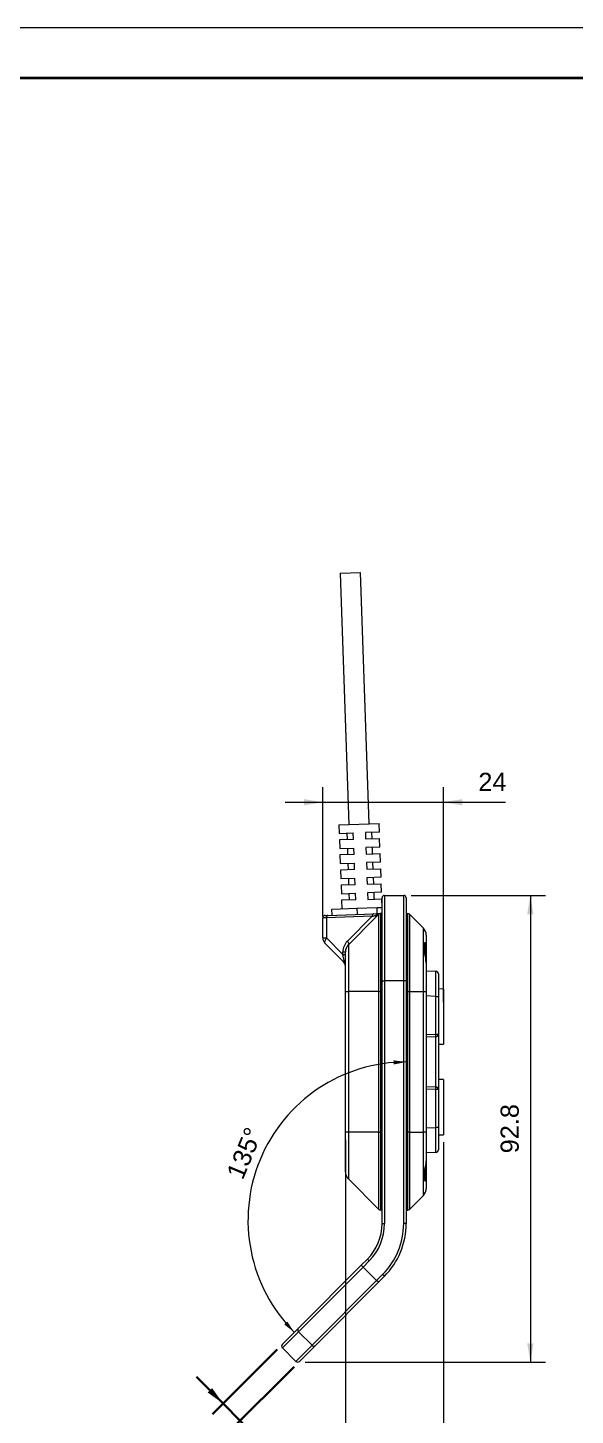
# Model space of a CAD drawing. Header units: millimetres. Extents: x -297 to 1729, y -210 to 434.
# Drawn here: x -87.2 to 21.7, y -65.8 to 210 of the extents above; entities that cross this region are included whole.
import ezdxf

# ---------------------------------------------------------------- set-up
doc = ezdxf.new("R2010")
doc.units = ezdxf.units.MM
doc.layers.get('0').update_dxf_attribs({"color": 255, "lineweight": 20})
for name, color, linetype, lineweight in [('1轮廓实线层', 7, 'Continuous', 30), ('粗实线层', 7, 'Continuous', 35), ('细实线层', 7, 'Continuous', 18)]:
    doc.layers.add(name, color=color, linetype=linetype, lineweight=lineweight)
doc.styles.add('标准', font='')
doc.styles.get('标准').set_extended_font_data('arial')
doc.dimstyles.new('标准$0', dxfattribs={"dimscale": 1.5, "dimtxt": 2.4, "dimasz": 2.5, "dimexe": 2, "dimexo": 1, "dimgap": 1.5, "dimtad": 1, "dimdec": 1, "dimdsep": 46, "dimtxsty": '标准', "dimcen": 2.5, "dimdle": 5, "dimclre": 256, "dimclrt": 7, "dimadec": 0, "dimazin": 0, "dimtfac": 0.714286, "dimtdec": 1, "dimtmove": 0, "dimatfit": 3, "dimfxl": 0, "dimtolj": 1, "dimarcsym": 0})
doc.dimstyles.new('标准$2', dxfattribs={"dimtxt": 3.6, "dimasz": 2.5, "dimexe": 2, "dimexo": 1, "dimgap": 1.5, "dimtad": 1, "dimdec": 1, "dimdsep": 46, "dimtxsty": '标准', "dimcen": 2.5, "dimdle": 5, "dimclrd": 4, "dimclre": 4, "dimclrt": 3, "dimadec": 0, "dimazin": 0, "dimtfac": 0.714286, "dimtdec": 1, "dimtmove": 0, "dimatfit": 3, "dimfxl": 0, "dimtolj": 1, "dimarcsym": 0})

# ---------------------------------------------------------------- blocks, each defined once
blk = doc.blocks.new('*X4')
at = {"linetype": 'Continuous', "lineweight": 20}
for points in [[(-24, -75.47), (-20.25, -74.84), (-20.25, -76.09)], [(-4.5, -75.47), (-8.25, -74.84), (-8.25, -76.09)]]:
    blk.add_hatch(color=0, dxfattribs=at).paths.add_polyline_path(points, flags=0)
for p, q in [((-24, -11.07), (-24, -78.47)), ((-4.5, -11.55), (-4.5, -78.47))]:
    blk.add_line(p, q, dxfattribs=at)
at = {"color": 0, "linetype": 'Continuous', "lineweight": 20}
blk.add_line((-24, -75.47), (-4.5, -75.47), dxfattribs=at)
at = {"color": 7, "linetype": 'Continuous', "lineweight": 20, "insert": (-14.19, -71.38), "char_height": 3.6, "width": 18.0768, "attachment_point": 5, "style": '标准'}
blk.add_mtext('19.5', dxfattribs=at)
blk = doc.blocks.new('*X5')
at = {"layer": '1轮廓实线层', "linetype": 'Continuous', "lineweight": 30}
for points in [[(-48.32, -63.5), (-50.53, -60.41), (-51.42, -61.29)], [(-44.93, -66.9), (-41.84, -69.11), (-42.72, -69.99)]]:
    blk.add_hatch(color=0, dxfattribs=at).paths.add_polyline_path(points, flags=0)
for p, q in [((-37.6, -52.78), (-50.45, -65.62)), ((-34.21, -56.18), (-47.05, -69.02))]:
    blk.add_line(p, q, dxfattribs=at)
at = {"layer": '1轮廓实线层', "color": 0, "linetype": 'Continuous', "lineweight": 30}
blk.add_line((-53.63, -58.2), (-36.35, -75.48), dxfattribs=at)
at = {"layer": '1轮廓实线层', "color": 7, "linetype": 'Continuous', "lineweight": 30, "insert": (-34.32, -71.77), "char_height": 3.6, "width": 7.2, "attachment_point": 5, "rotation": 315, "style": '标准'}
blk.add_mtext('5', dxfattribs=at)
blk = doc.blocks.new('*X11')
at = {"linetype": 'Continuous'}
for points in [[(-11.9, 4.41), (-14.38, 3.9), (-14.43, 4.73)], [(-34.16, -49.34), (-35.55, -47.22), (-36.17, -47.77)]]:
    blk.add_hatch(color=0, dxfattribs=at).paths.add_polyline_path(points, flags=0)
at = {"color": 0, "linetype": 'Continuous'}
blk.add_line((-34.07, -49.25), (-35.57, -50.75), dxfattribs=at)
for start, end in [(90, 157.5), (157.5, 225)]:
    blk.add_arc((-11.9, -27.07), 31.48, start, end, dxfattribs=at)
at = {"color": 0, "insert": (-44.09, -13.74), "char_height": 3.6, "width": 19.0372, "attachment_point": 5, "rotation": 67.5, "style": '标准'}
blk.add_mtext('135%%D', dxfattribs=at)
blk = doc.blocks.new('*X13')
at = {"linetype": 'Continuous'}
for points in [[(12.81, 37.53), (13.43, 33.78), (12.18, 33.78)], [(12.81, -55.26), (13.43, -51.51), (12.18, -51.51)]]:
    blk.add_hatch(color=0, dxfattribs=at).paths.add_polyline_path(points, flags=0)
for p, q in [((-10.9, 37.53), (15.81, 37.53)), ((-32, -55.26), (15.81, -55.26))]:
    blk.add_line(p, q, dxfattribs=at)
at = {"color": 0, "linetype": 'Continuous'}
blk.add_line((12.81, 37.53), (12.81, -55.26), dxfattribs=at)
at = {"color": 7, "insert": (8.72, -8.86), "char_height": 3.6, "width": 18.7079, "attachment_point": 5, "rotation": 90, "style": '标准'}
blk.add_mtext('92.8', dxfattribs=at)
blk = doc.blocks.new('*X14')
at = {"linetype": 'Continuous'}
for points in [[(-28.5, 56.04), (-32.25, 56.66), (-32.25, 55.41)], [(-4.5, 56.04), (-0.75, 56.66), (-0.75, 55.41)]]:
    blk.add_hatch(color=0, dxfattribs=at).paths.add_polyline_path(points, flags=0)
for p, q in [((-28.5, 33.37), (-28.5, 59.04)), ((-4.5, 16.29), (-4.5, 59.04))]:
    blk.add_line(p, q, dxfattribs=at)
at = {"color": 0, "linetype": 'Continuous'}
blk.add_line((-36, 56.04), (7.86, 56.04), dxfattribs=at)
at = {"color": 7, "insert": (5.26, 60.09), "char_height": 3.6, "width": 10.4049, "attachment_point": 5, "style": '标准'}
blk.add_mtext('24', dxfattribs=at)
blk = doc.blocks.new('$CAXA_FRAME_13B17AC1$')
at = {"layer": '粗实线层'}
blk.add_line((287, 200), (-287, 200), dxfattribs=at)
at = {"layer": '细实线层'}
blk.add_line((297, 210), (-297, 210), dxfattribs=at)

msp = doc.modelspace()

# ---------------------------------------------------------------- linework, layer by layer
at = {"color": 7, "linetype": 'Continuous', "lineweight": 20}
for p, q in [((-25.02, 101.58), (-21.02, 101.72)), ((-25.02, 101.58), (-23.28, 51.61)), ((-19.28, 51.75), (-21.02, 101.72)), ((-25.28, 51.54), (-17.28, 51.82)), ((-25.28, 51.54), (-25.22, 49.84)), ((-25.22, 49.84), (-22.42, 49.94)), ((-23.72, 49.9), (-23.67, 48.6)), ((-22.37, 48.64), (-22.42, 49.94)), ((-17.22, 50.12), (-20.02, 50.03)), ((-20.02, 50.03), (-19.97, 48.73)), ((-18.67, 48.77), (-18.72, 50.07)), ((-17.22, 50.12), (-17.28, 51.82)), ((-22.37, 48.64), (-25.17, 48.54)), ((-25.17, 48.54), (-25.11, 46.85)), ((-25.11, 46.85), (-22.31, 46.94)), ((-23.61, 46.9), (-23.57, 45.6)), ((-22.27, 45.64), (-22.31, 46.94)), ((-19.97, 48.73), (-17.18, 48.82)), ((-17.12, 47.13), (-19.91, 47.03)), ((-19.91, 47.03), (-19.87, 45.73)), ((-18.57, 45.77), (-18.61, 47.07)), ((-17.12, 47.13), (-17.18, 48.82)), ((-22.27, 45.64), (-25.07, 45.55)), ((-25.07, 45.55), (-25.01, 43.85)), ((-19.87, 45.73), (-17.07, 45.83)), ((-17.01, 44.13), (-17.07, 45.83)), ((-25.01, 43.85), (-22.21, 43.95)), ((-22.16, 42.65), (-24.96, 42.55)), ((-24.96, 42.55), (-24.9, 40.85)), ((-23.51, 43.9), (-23.46, 42.6)), ((-22.16, 42.65), (-22.21, 43.95)), ((-17.01, 44.13), (-19.81, 44.03)), ((-19.81, 44.03), (-19.76, 42.73)), ((-19.76, 42.73), (-16.97, 42.83)), ((-18.46, 42.78), (-18.51, 44.07)), ((-16.91, 41.13), (-16.97, 42.83)), ((-24.9, 40.85), (-22.1, 40.95)), ((-22.06, 39.65), (-24.86, 39.55)), ((-24.86, 39.55), (-24.8, 37.85)), ((-23.4, 40.9), (-23.36, 39.6)), ((-22.06, 39.65), (-22.1, 40.95)), ((-16.91, 41.13), (-19.7, 41.03)), ((-19.7, 41.03), (-19.66, 39.73)), ((-19.66, 39.73), (-16.86, 39.83)), ((-18.36, 39.78), (-18.41, 41.08)), ((-16.8, 38.13), (-16.86, 39.83)), ((-24.8, 37.85), (-22, 37.95)), ((-21.95, 36.65), (-24.75, 36.55)), ((-24.75, 36.55), (-24.69, 34.85)), ((-23.3, 37.9), (-23.25, 36.6)), ((-21.95, 36.65), (-22, 37.95)), ((-16.8, 38.13), (-19.6, 38.03)), ((-19.6, 38.03), (-19.55, 36.73)), ((-19.55, 36.73), (-16.76, 36.83)), ((-18.26, 36.78), (-18.3, 38.08)), ((-16.7, 35.13), (-16.76, 36.83)), ((-16.7, 20.53), (-16.7, 37.03)), ((-16.2, 37.53), (-16.2, 20.53)), ((-16.2, 37.53), (-12.4, 37.53)), ((-12.4, 20.53), (-12.4, 37.53)), ((-11.9, 37.03), (-11.9, 20.53)), ((-28.01, 33.54), (-27.52, 33.55)), ((-18.64, 33.37), (-27.76, 33.05)), ((-27.52, 33.55), (-18.41, 33.87)), ((-26.69, 34.78), (-21.69, 34.96)), ((-26.65, 33.58), (-26.69, 34.78)), ((-23.61, 28.41), (-18.64, 33.37)), ((-17.95, 33.16), (-23.41, 27.7)), ((-21.69, 34.96), (-17.7, 35.1)), ((-21.69, 34.96), (-21.65, 33.76)), ((-18.41, 33.87), (-17.63, 33.9)), ((-17.34, 33.77), (-17.95, 33.16)), ((-17.7, 35.1), (-16.7, 35.13)), ((-17.65, 33.9), (-17.7, 35.1)), ((-17.34, 33.77), (-17.4, 33.74)), ((-17.34, 18.43), (-17.34, 33.77)), ((-16.7, 33.93), (-17.05, 33.92)), ((-17.05, 33.92), (-17, 33.92)), ((-17, 33.92), (-17, 18.43)), ((-11.9, 33.93), (-11.59, 33.92)), ((-11.59, 18.43), (-11.59, 33.92)), ((-11.26, 33.77), (-11.26, 18.43)), ((-11.26, 33.77), (-8.48, 31)), ((-27.76, 33.05), (-28.5, 33.04)), ((-28.5, 29.05), (-28.5, 33.04)), ((-27.76, 33.05), (-27.76, 29.05)), ((-8.48, 18.43), (-8.48, 31)), ((-28.5, 29.05), (-27.76, 29.05)), ((-24.29, 24.22), (-28.06, 27.99)), ((-27.76, 29.05), (-24.49, 25.78)), ((-23.41, 27.7), (-23.41, 18.43)), ((-8.15, 27.94), (-8.18, 27.94)), ((-8.1, 25.56), (-8.1, 27.83)), ((-7.9, 29.59), (-7.9, 28.03)), ((-7.9, 28.03), (-7.9, 24.12)), ((-24.49, 25.78), (-24.49, 26.29)), ((-24.49, 26.29), (-24, 26.29)), ((-24.49, 25.78), (-24, 25.78)), ((-24, 18.43), (-24, 26.29)), ((-7.9, 24.12), (-7.96, 24.68)), ((-7.9, 24.12), (-7.9, 18.43)), ((-7.9, 22.52), (-5.98, 22.45)), ((-16.7, 20.53), (-16.2, 20.53)), ((-16.7, -27.73), (-16.7, 20.53)), ((-16.2, 20.53), (-16.2, -27.73)), ((-12.4, 20.53), (-16.2, 20.53)), ((-12.4, -27.73), (-12.4, 20.53)), ((-11.9, 20.53), (-12.4, 20.53)), ((-11.9, 20.53), (-11.9, -27.73)), ((-5.5, 21.95), (-5.5, 17.45)), ((-24, -9.57), (-24, 18.43)), ((-24, 18.43), (-23.41, 18.43)), ((-23.41, 18.43), (-23.41, -9.57)), ((-17.34, 18.43), (-23.41, 18.43)), ((-17.34, -9.57), (-17.34, 18.43)), ((-17.34, 18.43), (-17, 18.43)), ((-17, 18.43), (-17, -9.57)), ((-16.7, 18.43), (-17, 18.43)), ((-11.9, 18.43), (-11.59, 18.43)), ((-11.59, -9.57), (-11.59, 18.43)), ((-11.59, 18.43), (-11.26, 18.43)), ((-11.26, 18.43), (-11.26, -9.57)), ((-11.26, 18.43), (-8.48, 18.43)), ((-8.48, -9.57), (-8.48, 18.43)), ((-8.48, 18.43), (-7.9, 18.43)), ((-7.9, 18.43), (-7.9, -9.57)), ((-5.98, 17.45), (-7.9, 17.52)), ((-5.98, 9.91), (-5.98, 17.45)), ((-5.98, 17.45), (-5.5, 17.45)), ((-4.5, 18.91), (-5.5, 18.92)), ((-5.5, 17.45), (-5.5, 9.91)), ((-4.5, 18.91), (-4.5, 7.95)), ((-7.9, 9.85), (-5.98, 9.91)), ((-5.98, 9.41), (-7.9, 9.35)), ((-5.98, 9.91), (-5.5, 9.91)), ((-5.98, -0.55), (-5.98, 9.41)), ((-5.5, 9.91), (-5.5, -1.05)), ((-5.5, 7.94), (-4.5, 7.95)), ((-4.5, 0.91), (-5.5, 0.92)), ((-4.5, 0.91), (-4.5, -10.05)), ((-7.9, -0.48), (-5.98, -0.55)), ((-5.98, -1.05), (-7.9, -0.98)), ((-5.98, -8.59), (-5.98, -1.05)), ((-5.5, -1.05), (-5.98, -1.05)), ((-5.5, -1.05), (-5.5, -8.59)), ((-23.41, -9.57), (-24, -9.57)), ((-24, -17.42), (-24, -9.57)), ((-17.34, -9.57), (-23.41, -9.57)), ((-23.41, -9.57), (-23.41, -18.84)), ((-17.34, -9.57), (-17, -9.57)), ((-17.34, -24.91), (-17.34, -9.57)), ((-16.7, -9.57), (-17, -9.57)), ((-17, -9.57), (-17, -25.06)), ((-11.9, -9.57), (-11.59, -9.57)), ((-11.59, -25.06), (-11.59, -9.57)), ((-11.26, -9.57), (-11.59, -9.57)), ((-11.26, -9.57), (-11.26, -24.91)), ((-11.26, -9.57), (-8.48, -9.57)), ((-8.48, -22.14), (-8.48, -9.57)), ((-7.9, -9.57), (-8.48, -9.57)), ((-7.9, -8.66), (-5.98, -8.59)), ((-7.9, -9.57), (-7.9, -15.26)), ((-5.5, -8.59), (-5.98, -8.59)), ((-5.5, -8.59), (-5.5, -13.09)), ((-5.5, -10.06), (-4.5, -10.05)), ((-5.98, -13.59), (-7.9, -13.65)), ((-7.9, -15.26), (-7.9, -19.16)), ((-17.34, -24.91), (-23.41, -18.84)), ((-8.1, -18.97), (-8.1, -16.7)), ((-7.9, -19.16), (-7.9, -20.72)), ((-11.26, -24.91), (-8.48, -22.14)), ((-16.7, -25.07), (-17, -25.06)), ((-11.9, -25.07), (-11.59, -25.06)), ((-16.7, -27.73), (-16.2, -27.73)), ((-11.9, -27.73), (-12.4, -27.73)), ((-20.83, -36), (-19.63, -34.8)), ((-19.27, -35.16), (-20.47, -36.36)), ((-19.63, -34.8), (-19.27, -35.16)), ((-33.36, -48.54), (-20.83, -36)), ((-20.47, -36.36), (-33.33, -49.21)), ((-20.83, -36), (-20.47, -36.36)), ((-20.47, -36.36), (-17.79, -39.04)), ((-17.79, -39.04), (-16.59, -37.84)), ((-16.23, -38.2), (-17.43, -39.4)), ((-16.23, -38.2), (-16.59, -37.84)), ((-30.64, -51.9), (-17.79, -39.04)), ((-17.43, -39.4), (-29.97, -51.93)), ((-17.43, -39.4), (-17.79, -39.04)), ((-36.54, -51.72), (-33.36, -48.54)), ((-33.33, -49.21), (-36.54, -52.43)), ((-30.64, -51.9), (-33.33, -49.21)), ((-33.86, -55.11), (-30.64, -51.9)), ((-29.97, -51.93), (-33.15, -55.11)), ((-36.54, -52.43), (-33.86, -55.11))]:
    msp.add_line(p, q, dxfattribs=at)
for points in [[(-27.52, 33.55), (-27.57, 33.54), (-27.62, 33.51), (-27.66, 33.47), (-27.7, 33.4), (-27.73, 33.33), (-27.75, 33.24), (-27.76, 33.15), (-27.76, 33.05)], [(-18.41, 33.87), (-18.45, 33.86), (-18.5, 33.83), (-18.54, 33.78), (-18.58, 33.72), (-18.61, 33.65), (-18.63, 33.56), (-18.64, 33.47), (-18.64, 33.37)], [(-27.76, 29.05), (-27.88, 28.88), (-27.98, 28.72), (-28.05, 28.56), (-28.1, 28.41), (-28.13, 28.28), (-28.13, 28.16), (-28.11, 28.07), (-28.06, 27.99)], [(-23.61, 28.41), (-23.53, 28.29), (-23.47, 28.18), (-23.41, 28.08), (-23.38, 27.98), (-23.36, 27.89), (-23.36, 27.81), (-23.38, 27.75), (-23.41, 27.7)]]:
    msp.add_lwpolyline(points, dxfattribs=at)
for centre, radius, start, end in [((-16.2, 37.03), 0.5, 90, 180), ((-12.4, 37.03), 0.5, 0, 90), ((-28, 33.04), 0.5, 92, 180), ((-17.57, 33.51), 0.393, 98.7028, 173.4664), ((-18.27, 33.35), 0.37, 329.3975, 33.8045), ((-17.03, 33.45), 0.475, 92.2389, 142.0408), ((-16.98, 33.42), 0.5, 91.9983, 134.991), ((-11.61, 33.42), 0.5, 45, 88), ((-9.9, 29.59), 2, 0, 45), ((-27, 29.05), 1.5, 180, 225), ((-21.49, 26.29), 3, 135, 180), ((-22, 26.29), 2, 135, 180), ((-8.09, 28.03), 0.197, 269.0615, 359.0297), ((-25, 23.52), 1, 0, 45), ((-6, 21.95), 0.5, 360, 88), ((-9.56, 9.66), 3.59, 356.0129, 3.9871), ((-6, 9.91), 0.5, 272, 360), ((-9.56, -0.8), 3.59, 356.0129, 3.9871), ((-6, -1.05), 0.5, 0, 88), ((-6, -13.09), 0.5, 272, 0), ((-22, -17.42), 2, 180, 225), ((-8.09, -19.17), 0.197, 0.9703, 90.9385), ((-9.9, -20.72), 2, 315, 0), ((-16.98, -24.56), 0.5, 225, 268), ((-11.61, -24.56), 0.5, 272, 315), ((-26.7, -27.73), 10, 315, 0), ((-26.7, -27.73), 10.5, 315, 360), ((-26.7, -27.73), 14.3, 315, 360), ((-26.7, -27.73), 14.8, 315, 360), ((-33.01, -48.86), 0.479, 137.8553, 227.5956), ((-36.19, -52.07), 0.5, 135, 225), ((-30.29, -51.58), 0.479, 222.4044, 312.1447), ((-33.5, -54.76), 0.5, 225, 315)]:
    msp.add_arc(centre, radius, start, end, dxfattribs=at)
for centre, major_axis, ratio, start_param, end_param in [((-19.18, 33.34), (1.85, 0.44), 0.053509, 4.994725, 5.419844), ((-25, 27.05), (-0.73, 2.84), 0.067386, 3.027791, 4.229497), ((-6, 17.45), (0.02, 5), 0.003484, 4.713497, 6.283185), ((-6, -8.58), (-0.02, 5), 0.003484, 3.141702, 4.711281)]:
    msp.add_ellipse(centre, major_axis=major_axis, ratio=ratio, start_param=start_param, end_param=end_param, dxfattribs=at)
for points, knots in [([(-17.4, 33.74), (-17.45, 33.72), (-17.59, 33.66), (-17.81, 33.6), (-17.96, 33.56)], [0, 0, 0, 0, 91.132408, 281.546975, 281.546975, 281.546975, 281.546975]), ([(-17.63, 33.9), (-17.47, 33.9), (-17.22, 33.91), (-17.09, 33.92), (-17.05, 33.92)], [0, 0, 0, 0, 186.914547, 281.221046, 281.221046, 281.221046, 281.221046]), ([(-7.96, 24.68), (-7.97, 24.81), (-8.01, 25.24), (-8.19, 25.86), (-8.34, 26.49), (-8.45, 27.05), (-8.45, 27.44), (-8.38, 27.82), (-8.22, 28.12), (-7.96, 28.24), (-7.92, 28.09), (-7.9, 28.03)], [0, 0, 0, 0, 43.801865, 151.459618, 214.952203, 280.745503, 376.623757, 400.908842, 505.096993, 628.310473, 725.724963, 725.724963, 725.724963, 725.724963]), ([(-7.94, 24.69), (-7.96, 24.83), (-8.01, 25.16), (-8.12, 25.68), (-8.25, 26.19), (-8.34, 26.65), (-8.39, 27.05), (-8.39, 27.38), (-8.34, 27.64), (-8.25, 27.83), (-8.16, 27.93), (-8.15, 27.93), (-8.15, 27.93)], [0, 0, 0, 0, 71.394014, 163.567735, 258.515483, 342.331256, 419.837188, 501.106489, 583.546118, 667.395349, 759.140451, 810.173927, 810.173927, 810.173927, 810.173927]), ([(-7.9, -19.16), (-7.92, -19.24), (-7.97, -19.38), (-8.19, -19.26), (-8.34, -19.02), (-8.45, -18.68), (-8.45, -18.29), (-8.38, -17.76), (-8.22, -17.1), (-7.96, -16.16), (-7.92, -15.53), (-7.9, -15.26)], [0, 0, 0, 0, 51.917743, 103.053135, 133.21091, 164.46148, 210.001834, 221.53679, 271.024187, 329.548256, 375.818293, 375.818293, 375.818293, 375.818293]), ([(-8.15, -19.07), (-8.15, -19.07), (-8.17, -19.06), (-8.24, -18.98), (-8.33, -18.81), (-8.39, -18.56), (-8.4, -18.24), (-8.36, -17.86), (-8.26, -17.41), (-8.14, -16.9), (-8.02, -16.36), (-7.93, -15.82), (-7.89, -15.45), (-7.9, -15.27), (-7.9, -15.26)], [0, 0, 0, 0, 30.733561, 70.172529, 117.687336, 160.269549, 201.071409, 244.309404, 289.483633, 336.94076, 388.276062, 435.729431, 480.545847, 484.836901, 484.836901, 484.836901, 484.836901])]:
    msp.add_open_spline(points, degree=3, knots=knots, dxfattribs=at)

# ---------------------------------------------------------------- block references
at = {"layer": '粗实线层'}
msp.add_blockref('$CAXA_FRAME_13B17AC1$', (0, 0), dxfattribs=at)

# ---------------------------------------------------------------- dimensions: what is measured, and where the dimension line sits
dim = msp.add_linear_dim(base=(-4.5, 56.04), p1=(-28.5, 31.87), p2=(-4.5, 14.79), dimstyle='标准$0', override={"dimsah": 1, "dimtzin": 0, "dimarcsym": 1})
dim.commit()
dim.dimension.update_dxf_attribs({"geometry": '*X14', "text_midpoint": (5.26, 60.09), "dimtype": 160})
dim = msp.add_linear_dim(base=(12.81, -55.26), p1=(-12.4, 37.53), p2=(-33.5, -55.26), angle=270, dimstyle='标准$0', override={"dimsah": 1, "dimtzin": 0, "dimarcsym": 1})
dim.commit()
dim.dimension.update_dxf_attribs({"geometry": '*X13', "text_midpoint": (8.72, -8.86)})
dim = msp.add_angular_dim_2l(base=(-40.99, -15.03), line1=((-33.36, -48.54), (-20.83, -36)), line2=((-11.9, 20.53), (-11.9, -27.73)), dimstyle='标准$2', override={"dimtad": 1, "dimtih": 0, "dimtoh": 0, "dimsah": 1, "dimclrd": 0, "dimclre": 0, "dimclrt": 0, "dimtdec": 0, "dimtzin": 0, "dimarcsym": 1})
dim.commit()
dim.dimension.update_dxf_attribs({"geometry": '*X11', "text_midpoint": (-44.09, -13.74)})
at = {"color": 7, "linetype": 'Continuous', "lineweight": 20}
dim = msp.add_linear_dim(base=(-4.5, -75.47), p1=(-24, -9.57), p2=(-4.5, -10.05), dimstyle='标准$0', override={"dimsah": 1, "dimtzin": 0}, dxfattribs=at)
dim.commit()
dim.dimension.update_dxf_attribs({"geometry": '*X4', "text_midpoint": (-14.19, -71.38), "dimtype": 160})
at = {"layer": '1轮廓实线层', "color": 7, "linetype": 'Continuous', "lineweight": 30}
dim = msp.add_linear_dim(base=(-44.93, -66.9), p1=(-36.54, -51.72), p2=(-33.15, -55.11), angle=315, text='5', dimstyle='标准$0', override={"dimsah": 1, "dimtzin": 0}, dxfattribs=at)
dim.commit()
dim.dimension.update_dxf_attribs({"geometry": '*X5', "text_midpoint": (-34.32, -71.77)})

doc.saveas('drawing.dxf')
